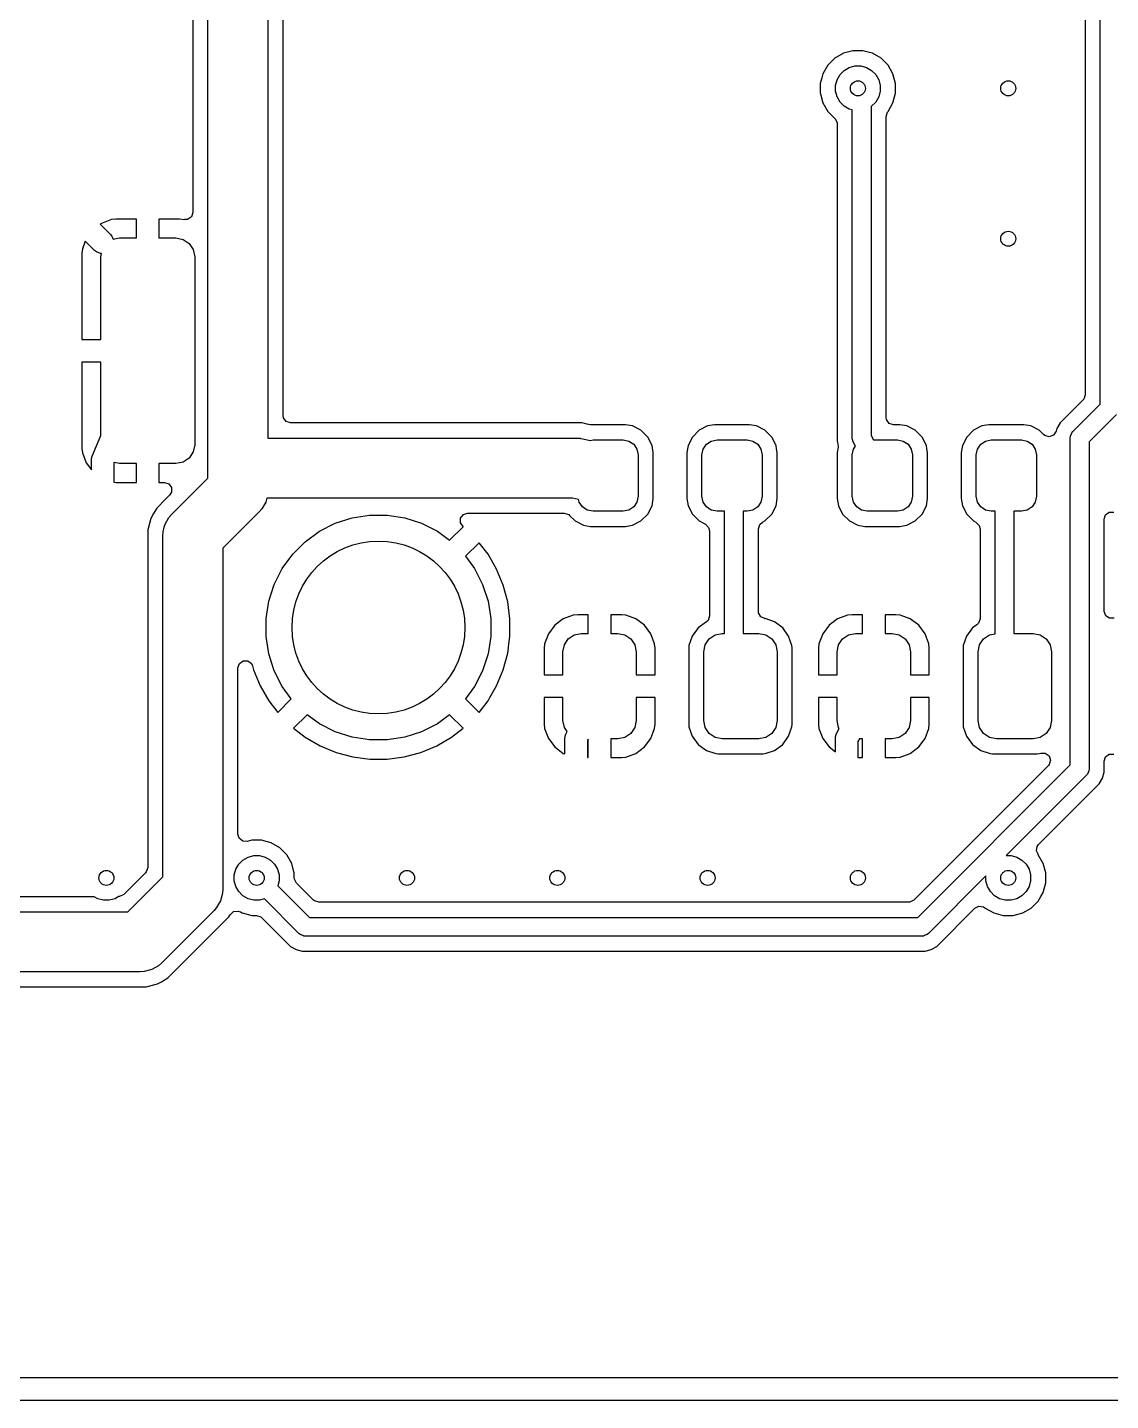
# Model space of a CAD drawing. Header units: millimetres. Extents: x 103.8 to 193.7, y -116.2 to -61.3.
# Drawn here: x 150.7 to 165.11, y -116.2 to -97.94 of the extents above; entities that cross this region are included whole.
import ezdxf

# ---------------------------------------------------------------- set-up
doc = ezdxf.new("R2010")
doc.units = ezdxf.units.MM
doc.layers.add('Edge.Cuts', color=254, linetype='CONTINUOUS', true_color=0xd0d2cd)
doc.layers.add('F.Cu', color=13, linetype='CONTINUOUS', true_color=0xc83434)

msp = doc.modelspace()

# ---------------------------------------------------------------- linework, layer by layer
at = {"layer": 'Edge.Cuts', "linetype": 'CONTINUOUS'}
msp.add_line((193.7, -116.2), (103.8, -116.2), dxfattribs=at)
at = {"layer": 'Edge.Cuts'}
msp.add_circle((155.37, -105.92), 1.15, dxfattribs=at)
at = {"layer": 'F.Cu', "linetype": 'CONTINUOUS'}
for p, q in [((164.975, -102.948223), (164.975, -95.751775)), ((164.7745, -95.875832), (164.7745, -102.824165)), ((153.1, -103.934314), (153.1, -97.099999)), ((153.9, -97.099999), (153.9, -103.4)), ((152.8995, -97.399499), (152.8995, -100.398958)), ((154.1005, -98.684108), (154.1005, -97.399499)), ((161.44269, -98.349496), (161.349496, -98.44269)), ((161.556809, -98.283609), (161.44269, -98.349496)), ((161.61284, -98.268596), (161.556809, -98.283609)), ((161.684108, -98.2495), (161.61284, -98.268596)), ((161.815892, -98.2495), (161.684108, -98.2495)), ((161.88716, -98.268596), (161.815892, -98.2495)), ((161.943191, -98.283609), (161.88716, -98.268596)), ((162.057309, -98.349496), (161.943189, -98.283609)), ((161.943189, -98.283609), (161.943191, -98.283609)), ((162.057311, -98.349498), (162.057309, -98.349496)), ((162.057314, -98.3495), (162.057311, -98.349498)), ((162.1505, -98.442686), (162.057314, -98.3495)), ((161.283609, -98.556809), (161.269821, -98.608268)), ((161.349496, -98.44269), (161.283609, -98.556809)), ((161.472836, -98.635195), (161.511994, -98.567372)), ((161.511994, -98.567372), (161.567372, -98.511994)), ((161.567372, -98.511994), (161.635195, -98.472836)), ((161.635195, -98.472836), (161.710842, -98.452567)), ((161.710842, -98.452567), (161.789158, -98.452567)), ((161.789158, -98.452567), (161.864805, -98.472836)), ((161.864805, -98.472836), (161.932628, -98.511994)), ((161.932628, -98.511994), (161.988006, -98.567372)), ((161.988006, -98.567372), (162.027164, -98.635195)), ((162.150501, -98.442688), (162.1505, -98.442686)), ((162.150503, -98.44269), (162.150501, -98.442688)), ((162.21639, -98.556809), (162.150503, -98.44269)), ((162.21639, -98.556811), (162.21639, -98.556809)), ((162.216392, -98.556814), (162.21639, -98.556811)), ((162.2505, -98.684108), (162.216392, -98.556814)), ((154.1005, -103.1005), (154.1005, -98.684108)), ((161.269821, -98.608268), (161.2495, -98.684108)), ((161.2495, -98.684108), (161.2495, -98.815892)), ((161.452567, -98.710842), (161.472836, -98.635195)), ((161.452567, -98.789158), (161.452567, -98.710842)), ((162.027164, -98.635195), (162.047433, -98.710842)), ((162.047433, -98.710842), (162.047433, -98.789158)), ((162.2505, -98.815892), (162.2505, -98.684108)), ((161.2495, -98.815892), (161.251175, -98.822143)), ((161.251175, -98.822143), (161.283609, -98.94319)), ((161.283609, -98.94319), (161.349496, -99.057309)), ((161.472836, -98.864805), (161.452567, -98.789158)), ((161.511994, -98.932628), (161.472836, -98.864805)), ((161.567372, -98.988006), (161.511994, -98.932628)), ((161.988006, -98.932628), (161.932628, -98.988006)), ((162.027164, -98.864805), (161.988006, -98.932628)), ((162.047433, -98.789158), (162.027164, -98.864805)), ((162.150503, -99.057309), (162.21639, -98.94319)), ((162.21639, -98.943188), (162.216392, -98.943186)), ((162.21639, -98.94319), (162.21639, -98.943188)), ((162.216392, -98.943186), (162.2505, -98.815892)), ((161.349496, -99.057309), (161.349498, -99.057311)), ((161.349498, -99.057311), (161.3495, -99.057314)), ((161.3495, -99.057314), (161.442686, -99.1505)), ((161.635195, -99.027164), (161.567372, -98.988006)), ((161.675, -99.037829), (161.635195, -99.027164)), ((161.675, -103.4), (161.675, -99.037829)), ((161.932628, -98.988006), (161.925, -98.99241)), ((161.925, -98.99241), (161.925, -103.367892)), ((162.1255, -99.123321), (162.144407, -99.06513)), ((162.1255, -103.1255), (162.1255, -99.123321)), ((162.144407, -99.06513), (162.146633, -99.062523)), ((162.146551, -99.06246), (162.150496, -99.057317)), ((162.146633, -99.062523), (162.146551, -99.06246)), ((162.150496, -99.057317), (162.1505, -99.057314)), ((162.1505, -99.057314), (162.150503, -99.057309)), ((161.442686, -99.1505), (161.442688, -99.150501)), ((161.442688, -99.150501), (161.445504, -99.153317)), ((161.445504, -99.153317), (161.473281, -99.207834)), ((161.473281, -99.207834), (161.4745, -99.223321)), ((161.4745, -99.223321), (161.4745, -103.395576)), ((152.8995, -100.398958), (152.880593, -100.457149)), ((151.682909, -100.546647), (151.669109, -100.556977)), ((151.669109, -100.556977), (151.806066, -100.693934)), ((151.682911, -100.546646), (151.682909, -100.546647)), ((151.817618, -100.496403), (151.682911, -100.546646)), ((151.817629, -100.496401), (151.817618, -100.496403)), ((151.877176, -100.49), (151.817629, -100.496401)), ((152.149999, -100.49), (151.877176, -100.49)), ((152.15, -100.490001), (152.149999, -100.49)), ((152.15, -100.74), (152.15, -100.490001)), ((152.450001, -100.49), (152.45, -100.490001)), ((152.45, -100.490001), (152.45, -100.74)), ((152.722824, -100.49), (152.450001, -100.49)), ((152.788534, -100.497064), (152.722824, -100.49)), ((152.788771, -100.494851), (152.788534, -100.497064)), ((152.831093, -100.493113), (152.788771, -100.494851)), ((152.880593, -100.457149), (152.831093, -100.493113)), ((151.469185, -100.781317), (151.431403, -100.882618)), ((151.593934, -100.906066), (151.469185, -100.781317)), ((151.806066, -100.693934), (151.824721, -100.716665)), ((151.824721, -100.716665), (151.841283, -100.756652)), ((151.841283, -100.756652), (151.925, -100.74)), ((151.925, -100.74), (152.15, -100.74)), ((152.45, -100.74), (152.675, -100.74)), ((152.675, -100.74), (152.770671, -100.75903)), ((152.770671, -100.75903), (152.851777, -100.813223)), ((151.431401, -100.882629), (151.425, -100.942175)), ((151.425, -100.942175), (151.425, -102.089999)), ((151.431403, -100.882618), (151.431401, -100.882629)), ((151.616665, -100.924721), (151.593934, -100.906066)), ((151.670737, -100.947118), (151.616665, -100.924721)), ((151.68353, -100.947118), (151.670737, -100.947118)), ((151.675, -100.99), (151.68353, -100.947118)), ((152.851777, -100.813223), (152.90597, -100.894329)), ((152.90597, -100.894329), (152.925, -100.99)), ((151.675, -102.09), (151.675, -100.99)), ((152.925, -100.99), (152.925, -103.49)), ((151.425, -102.089999), (151.425001, -102.09)), ((151.425001, -102.09), (151.675, -102.09)), ((151.425001, -102.39), (151.425, -102.390001)), ((151.425, -102.390001), (151.425, -103.537824)), ((151.675, -102.39), (151.425001, -102.39)), ((151.675, -103.366213), (151.675, -102.39)), ((164.745504, -102.894168), (164.439535, -103.200137)), ((164.611612, -103.311612), (164.975, -102.948223)), ((164.755593, -102.882356), (164.745504, -102.894168)), ((164.7745, -102.824165), (164.755593, -102.882356)), ((154.105345, -103.131093), (154.1005, -103.1005)), ((154.141309, -103.180593), (154.105345, -103.131093)), ((162.130345, -103.156093), (162.1255, -103.1255)), ((162.166309, -103.205593), (162.130345, -103.156093)), ((165.188388, -103.088389), (164.825, -103.451776)), ((154.1995, -103.1995), (154.141309, -103.180593)), ((157.989268, -103.1995), (154.1995, -103.1995)), ((157.992306, -103.199453), (157.989268, -103.1995)), ((157.993558, -103.199414), (157.992306, -103.199453)), ((158.060576, -103.197355), (157.993558, -103.199414)), ((158.067033, -103.198005), (158.060576, -103.197355)), ((158.067047, -103.197859), (158.067033, -103.198005)), ((158.072641, -103.198508), (158.067047, -103.197859)), ((158.072623, -103.198653), (158.072641, -103.198508)), ((158.079059, -103.1995), (158.072623, -103.198653)), ((158.145041, -103.217179), (158.079059, -103.1995)), ((158.147987, -103.21792), (158.145041, -103.217179)), ((158.165306, -103.221995), (158.147987, -103.21792)), ((158.189594, -103.223858), (158.165306, -103.221995)), ((158.189594, -103.224501), (158.189594, -103.223858)), ((158.656161, -103.2245), (158.189594, -103.224501)), ((158.656519, -103.2245), (158.656161, -103.2245)), ((158.656522, -103.2245), (158.656519, -103.2245)), ((158.750305, -103.239354), (158.656522, -103.2245)), ((158.863342, -103.29695), (158.750304, -103.239354)), ((158.750304, -103.239354), (158.750305, -103.239354)), ((158.95305, -103.386658), (158.863342, -103.29695)), ((159.636659, -103.296949), (159.546949, -103.386659)), ((159.749695, -103.239354), (159.636659, -103.296949)), ((159.7497, -103.239352), (159.749695, -103.239354)), ((159.843476, -103.224501), (159.7497, -103.239352)), ((159.843479, -103.2245), (159.843476, -103.224501)), ((160.306522, -103.2245), (159.843479, -103.2245)), ((160.400305, -103.239354), (160.306522, -103.2245)), ((160.513342, -103.29695), (160.400304, -103.239354)), ((160.400304, -103.239354), (160.400305, -103.239354)), ((160.60305, -103.386658), (160.513342, -103.29695)), ((162.2245, -103.2245), (162.166309, -103.205593)), ((162.306519, -103.2245), (162.2245, -103.2245)), ((162.306522, -103.2245), (162.306519, -103.2245)), ((162.400305, -103.239354), (162.306522, -103.2245)), ((162.513342, -103.29695), (162.400304, -103.239354)), ((162.400304, -103.239354), (162.400305, -103.239354)), ((162.60305, -103.386658), (162.513342, -103.29695)), ((163.286659, -103.296949), (163.196949, -103.386659)), ((163.399695, -103.239354), (163.286659, -103.296949)), ((163.3997, -103.239352), (163.399695, -103.239354)), ((163.493476, -103.224501), (163.3997, -103.239352)), ((163.493479, -103.2245), (163.493476, -103.224501)), ((163.956522, -103.2245), (163.493479, -103.2245)), ((164.050305, -103.239354), (163.956522, -103.2245)), ((164.163342, -103.29695), (164.050304, -103.239354)), ((164.050304, -103.239354), (164.050305, -103.239354)), ((164.221352, -103.35496), (164.163342, -103.29695)), ((164.386977, -103.310578), (164.353652, -103.361891)), ((164.396683, -103.274357), (164.386977, -103.310578)), ((164.439531, -103.200142), (164.396683, -103.274357)), ((164.439535, -103.200137), (164.439531, -103.200142)), ((164.577402, -103.375614), (164.596066, -103.330554)), ((164.596066, -103.330554), (164.596071, -103.330548)), ((164.596071, -103.330548), (164.611612, -103.311612)), ((151.561259, -103.642983), (151.675, -103.366213)), ((152.925, -103.49), (152.90597, -103.585671)), ((153.9, -103.4), (158, -103.4)), ((158, -103.4), (158.033606, -103.402202)), ((158.033606, -103.402202), (158.04001, -103.402006)), ((158.04001, -103.402006), (158.046075, -103.403019)), ((158.046075, -103.403019), (158.05221, -103.403422)), ((158.05221, -103.403422), (158.058396, -103.405079)), ((158.058396, -103.405079), (158.091616, -103.410633)), ((158.091616, -103.410633), (158.185807, -103.432795)), ((158.185807, -103.432795), (158.225, -103.425)), ((158.225, -103.425), (158.625, -103.425)), ((158.625, -103.425), (158.701537, -103.440224)), ((158.701537, -103.440224), (158.766421, -103.483579)), ((158.766421, -103.483579), (158.809776, -103.548463)), ((159.010646, -103.499696), (158.95305, -103.386658)), ((159.010646, -103.499698), (159.010646, -103.499696)), ((159.010647, -103.4997), (159.010646, -103.499698)), ((159.025498, -103.593475), (159.010647, -103.4997)), ((159.489354, -103.499695), (159.4745, -103.593477)), ((159.546949, -103.386659), (159.489354, -103.499695)), ((159.690224, -103.548463), (159.733579, -103.483579)), ((159.733579, -103.483579), (159.798463, -103.440224)), ((159.798463, -103.440224), (159.875, -103.425)), ((159.875, -103.425), (160.275, -103.425)), ((160.275, -103.425), (160.351537, -103.440224)), ((160.351537, -103.440224), (160.416421, -103.483579)), ((160.416421, -103.483579), (160.459776, -103.548463)), ((160.660646, -103.499696), (160.60305, -103.386658)), ((160.660646, -103.499698), (160.660646, -103.499696)), ((160.660647, -103.4997), (160.660646, -103.499698)), ((160.667705, -103.544266), (160.660647, -103.4997)), ((161.474479, -103.397628), (161.473681, -103.436088)), ((161.473681, -103.436088), (161.4739, -103.438064)), ((161.4739, -103.438064), (161.473922, -103.438467)), ((161.473922, -103.438467), (161.473924, -103.438481)), ((161.473924, -103.438481), (161.474167, -103.440489)), ((161.474167, -103.440489), (161.474238, -103.440866)), ((161.474238, -103.440866), (161.474498, -103.442846)), ((161.4745, -103.395576), (161.474479, -103.397628)), ((161.474498, -103.442846), (161.484048, -103.478489)), ((161.486201, -103.519595), (161.4745, -103.593476)), ((161.484048, -103.478489), (161.486201, -103.519595)), ((161.677402, -103.424386), (161.675, -103.4)), ((161.680062, -103.430808), (161.677402, -103.424386)), ((161.680826, -103.437715), (161.680062, -103.430808)), ((161.690473, -103.46024), (161.680826, -103.437715)), ((161.690224, -103.548463), (161.716975, -103.508426)), ((161.716975, -103.508426), (161.690473, -103.46024)), ((161.925, -103.367892), (161.956409, -103.425)), ((161.956409, -103.425), (162.275, -103.425)), ((162.275, -103.425), (162.351537, -103.440224)), ((162.351537, -103.440224), (162.416421, -103.483579)), ((162.416421, -103.483579), (162.459776, -103.548463)), ((162.660646, -103.499696), (162.60305, -103.386658)), ((162.660646, -103.499698), (162.660646, -103.499696)), ((162.660647, -103.4997), (162.660646, -103.499698)), ((162.667705, -103.544266), (162.660647, -103.4997)), ((163.139354, -103.499695), (163.1245, -103.593477)), ((163.196949, -103.386659), (163.139354, -103.499695)), ((163.340224, -103.548463), (163.383579, -103.483579)), ((163.383579, -103.483579), (163.448463, -103.440224)), ((163.448463, -103.440224), (163.525, -103.425)), ((163.525, -103.425), (163.925, -103.425)), ((163.925, -103.425), (164.001537, -103.440224)), ((164.001537, -103.440224), (164.066421, -103.483579)), ((164.066421, -103.483579), (164.109776, -103.548463)), ((164.237429, -103.367979), (164.221352, -103.35496)), ((164.29653, -103.383816), (164.237429, -103.367979)), ((164.353652, -103.361891), (164.29653, -103.383816)), ((164.575, -103.4), (164.577402, -103.375614)), ((164.575, -107.748223), (164.575, -103.4)), ((164.825, -103.451776), (164.825, -107.8)), ((151.425, -103.537824), (151.424999, -103.537824)), ((151.424999, -103.537824), (151.431401, -103.59737)), ((151.431401, -103.59737), (151.431403, -103.597381)), ((151.431403, -103.597381), (151.481646, -103.732088)), ((151.55, -103.7), (151.552802, -103.671547)), ((151.55, -103.823397), (151.55, -103.7)), ((151.552801, -103.671146), (151.552861, -103.670944)), ((151.552802, -103.671547), (151.552801, -103.671146)), ((151.552861, -103.670944), (151.552882, -103.670736)), ((151.552882, -103.670736), (151.553035, -103.670366)), ((151.553035, -103.670366), (151.561259, -103.642983)), ((152.851777, -103.666777), (152.770671, -103.72097)), ((152.90597, -103.585671), (152.851777, -103.666777)), ((158.809776, -103.548463), (158.825, -103.625)), ((158.825, -103.625), (158.825, -104.175)), ((159.025498, -103.593477), (159.025498, -103.593475)), ((159.025499, -103.593479), (159.025498, -103.593477)), ((159.025499, -103.889262), (159.025499, -103.593479)), ((159.4745, -103.593477), (159.4745, -104.20652)), ((159.675, -103.625), (159.690224, -103.548463)), ((159.675, -104.175), (159.675, -103.625)), ((160.459776, -103.548463), (160.475, -103.625)), ((160.475, -103.625), (160.475, -104.175)), ((160.675499, -103.593482), (160.667705, -103.544266)), ((160.6755, -104.206519), (160.675499, -103.593482)), ((161.4745, -103.593476), (161.4745, -104.20652)), ((161.675, -103.625), (161.690224, -103.548463)), ((161.675, -104.175), (161.675, -103.625)), ((162.459776, -103.548463), (162.475, -103.625)), ((162.475, -103.625), (162.475, -104.175)), ((162.675499, -103.593482), (162.667705, -103.544266)), ((162.6755, -104.206519), (162.675499, -103.593482)), ((163.1245, -103.593477), (163.1245, -104.20652)), ((163.325, -103.625), (163.340224, -103.548463)), ((163.325, -104.175), (163.325, -103.625)), ((164.109776, -103.548463), (164.125, -103.625)), ((164.125, -103.625), (164.125, -104.175)), ((151.481646, -103.732088), (151.481647, -103.73209)), ((151.481647, -103.73209), (151.55, -103.823397)), ((151.851724, -103.725424), (151.85, -103.72962)), ((151.85, -103.72962), (151.85, -103.987078)), ((151.925, -103.74), (151.851724, -103.725424)), ((152.15, -103.74), (151.925, -103.74)), ((152.15, -103.989999), (152.15, -103.74)), ((152.675, -103.74), (152.45, -103.74)), ((152.45, -103.74), (152.45, -103.989999)), ((152.770671, -103.72097), (152.675, -103.74)), ((159.025546, -103.892303), (159.025499, -103.889262)), ((159.027644, -103.960581), (159.025546, -103.892303)), ((151.85, -103.987078), (151.877176, -103.99)), ((151.877176, -103.99), (152.149999, -103.99)), ((152.149999, -103.99), (152.15, -103.989999)), ((152.45, -103.989999), (152.450001, -103.99)), ((152.450001, -103.99), (152.521756, -103.99)), ((152.521756, -103.99), (152.579947, -104.008907)), ((152.579947, -104.008907), (152.615911, -104.058407)), ((152.615911, -104.058407), (152.615911, -104.119593)), ((152.617157, -104.417157), (153.1, -103.934314)), ((159.025499, -103.981189), (159.02714, -103.967055)), ((159.0255, -104.206519), (159.025499, -103.981189)), ((159.026995, -103.967041), (159.027644, -103.960581)), ((159.02714, -103.967055), (159.026995, -103.967041)), ((152.531283, -104.219479), (152.419479, -104.331284)), ((152.531284, -104.21948), (152.531283, -104.219479)), ((152.59176, -104.159004), (152.531284, -104.21948)), ((152.615911, -104.119593), (152.59176, -104.159004)), ((153.869552, -104.253074), (153.817341, -104.343505)), ((153.883773, -104.2), (153.869552, -104.253074)), ((157.953574, -104.2), (153.883773, -104.2)), ((158.033723, -104.218858), (157.953574, -104.2)), ((158.040224, -104.251537), (158.033723, -104.218858)), ((158.083579, -104.316421), (158.040224, -104.251537)), ((158.809776, -104.251537), (158.766421, -104.316421)), ((158.825, -104.175), (158.809776, -104.251537)), ((159.010646, -104.300304), (159.0255, -104.206519)), ((159.4745, -104.20652), (159.474501, -104.206523)), ((159.474501, -104.206523), (159.489352, -104.300299)), ((159.690224, -104.251537), (159.675, -104.175)), ((159.733579, -104.316421), (159.690224, -104.251537)), ((160.459776, -104.251537), (160.416421, -104.316421)), ((160.475, -104.175), (160.459776, -104.251537)), ((160.660646, -104.300304), (160.6755, -104.206519)), ((161.4745, -104.20652), (161.474501, -104.206523)), ((161.474501, -104.206523), (161.489352, -104.300299)), ((161.690224, -104.251537), (161.675, -104.175)), ((161.733579, -104.316421), (161.690224, -104.251537)), ((162.459776, -104.251537), (162.416421, -104.316421)), ((162.475, -104.175), (162.459776, -104.251537)), ((162.660646, -104.300304), (162.6755, -104.206519)), ((163.1245, -104.20652), (163.124501, -104.206523)), ((163.124501, -104.206523), (163.139352, -104.300299)), ((163.340224, -104.251537), (163.325, -104.175)), ((163.383579, -104.316421), (163.340224, -104.251537)), ((164.109776, -104.251537), (164.066421, -104.316421)), ((164.125, -104.175), (164.109776, -104.251537)), ((152.37879, -104.40176), (152.340425, -104.468209)), ((152.419479, -104.331284), (152.37879, -104.40176)), ((152.582659, -104.456495), (152.617157, -104.417157)), ((153.782843, -104.382843), (153.3, -104.865686)), ((153.817341, -104.343505), (153.782843, -104.382843)), ((155.019832, -104.461445), (155.252311, -104.424624)), ((155.252311, -104.424624), (155.487689, -104.424624)), ((155.487689, -104.424624), (155.720168, -104.461445)), ((156.462761, -104.466453), (156.500008, -104.417911)), ((156.500008, -104.417911), (156.556082, -104.4005)), ((156.556082, -104.4005), (157.843101, -104.4005)), ((157.843101, -104.4005), (157.901292, -104.419407)), ((157.901292, -104.419407), (157.913098, -104.42949)), ((157.913098, -104.42949), (157.986658, -104.50305)), ((158.148463, -104.359776), (158.083579, -104.316421)), ((158.225, -104.375), (158.148463, -104.359776)), ((158.625, -104.375), (158.225, -104.375)), ((158.701537, -104.359776), (158.625, -104.375)), ((158.766421, -104.316421), (158.701537, -104.359776)), ((158.863342, -104.50305), (158.95305, -104.413342)), ((158.95305, -104.413342), (159.010646, -104.300304)), ((159.489352, -104.300299), (159.489354, -104.300304)), ((159.489354, -104.300304), (159.54695, -104.413342)), ((159.54695, -104.413342), (159.636658, -104.50305)), ((159.798463, -104.359776), (159.733579, -104.316421)), ((159.875, -104.375), (159.798463, -104.359776)), ((159.973594, -104.375), (159.875, -104.375)), ((159.975, -104.403122), (159.973594, -104.375)), ((159.975, -105.999999), (159.975, -104.403122)), ((160.275, -104.375), (160.223906, -104.375)), ((160.223906, -104.375), (160.224844, -104.393758)), ((160.224844, -104.393758), (160.224693, -104.396884)), ((160.224693, -104.396884), (160.225, -104.4)), ((160.225, -104.4), (160.225, -105.999999)), ((160.351537, -104.359776), (160.275, -104.375)), ((160.416421, -104.316421), (160.351537, -104.359776)), ((160.513342, -104.50305), (160.60305, -104.413342)), ((160.60305, -104.413342), (160.660646, -104.300304)), ((161.489352, -104.300299), (161.489354, -104.300304)), ((161.489354, -104.300304), (161.54695, -104.413342)), ((161.54695, -104.413342), (161.636658, -104.50305)), ((161.798463, -104.359776), (161.733579, -104.316421)), ((161.875, -104.375), (161.798463, -104.359776)), ((162.275, -104.375), (161.875, -104.375)), ((162.351537, -104.359776), (162.275, -104.375)), ((162.416421, -104.316421), (162.351537, -104.359776)), ((162.513342, -104.50305), (162.60305, -104.413342)), ((162.60305, -104.413342), (162.660646, -104.300304)), ((163.139352, -104.300299), (163.139354, -104.300304)), ((163.139354, -104.300304), (163.19695, -104.413342)), ((163.19695, -104.413342), (163.286658, -104.50305)), ((163.448463, -104.359776), (163.383579, -104.316421)), ((163.525, -104.375), (163.448463, -104.359776)), ((163.576094, -104.375), (163.525, -104.375)), ((163.575, -104.4), (163.575306, -104.396884)), ((163.575, -106), (163.575, -104.4)), ((163.575156, -104.393758), (163.576094, -104.375)), ((163.575306, -104.396884), (163.575156, -104.393758)), ((163.826406, -104.375), (163.825, -104.403122)), ((163.825, -104.403122), (163.825, -105.999999)), ((163.925, -104.375), (163.826406, -104.375)), ((164.001537, -104.359776), (163.925, -104.375)), ((164.066421, -104.316421), (164.001537, -104.359776)), ((165.0255, -104.480899), (165.044407, -104.422708)), ((165.044407, -104.422708), (165.093907, -104.386744)), ((165.093907, -104.386744), (165.155093, -104.386744)), ((152.340423, -104.468215), (152.299499, -104.620943)), ((152.299499, -104.620943), (152.299499, -104.620945)), ((152.299499, -104.620945), (152.299499, -104.787031)), ((152.340425, -104.468209), (152.340423, -104.468213)), ((152.340423, -104.468213), (152.340423, -104.468215)), ((152.503422, -104.64779), (152.519478, -104.587868)), ((152.519478, -104.587868), (152.530448, -104.546926)), ((152.530448, -104.546926), (152.582659, -104.456495)), ((154.586252, -104.64104), (154.795975, -104.534181)), ((154.795975, -104.534181), (155.019832, -104.461445)), ((155.720168, -104.461445), (155.944025, -104.534181)), ((155.944025, -104.534181), (156.153748, -104.64104)), ((156.317703, -104.76016), (156.498083, -104.579782)), ((156.461159, -104.527617), (156.462761, -104.466453)), ((156.495815, -104.578042), (156.461159, -104.527617)), ((156.498083, -104.579782), (156.495815, -104.578042)), ((157.986658, -104.50305), (158.099696, -104.560646)), ((158.099696, -104.560646), (158.193481, -104.5755)), ((158.193481, -104.5755), (158.656518, -104.575499)), ((158.656518, -104.575499), (158.65652, -104.575499)), ((158.65652, -104.575499), (158.656521, -104.575498)), ((158.656521, -104.575498), (158.725502, -104.564574)), ((158.725502, -104.564574), (158.750299, -104.560647)), ((158.750299, -104.560647), (158.750299, -104.560646)), ((158.750299, -104.560646), (158.750304, -104.560646)), ((158.750304, -104.560646), (158.863342, -104.50305)), ((159.636658, -104.50305), (159.720446, -104.545742)), ((159.720446, -104.545742), (159.76371, -104.589006)), ((159.76371, -104.589006), (159.7745, -104.633951)), ((160.4255, -104.608474), (160.444407, -104.550283)), ((160.4255, -105.70379), (160.4255, -104.608474)), ((160.444407, -104.550283), (160.479553, -104.520265)), ((160.479553, -104.520265), (160.513342, -104.50305)), ((161.636658, -104.50305), (161.749696, -104.560646)), ((161.749696, -104.560646), (161.843481, -104.5755)), ((161.843481, -104.5755), (162.306518, -104.575499)), ((162.306518, -104.575499), (162.30652, -104.575499)), ((162.30652, -104.575499), (162.306521, -104.575498)), ((162.306521, -104.575498), (162.375502, -104.564574)), ((162.375502, -104.564574), (162.400299, -104.560647)), ((162.400299, -104.560647), (162.400299, -104.560646)), ((162.400299, -104.560646), (162.400304, -104.560646)), ((162.400304, -104.560646), (162.513342, -104.50305)), ((163.286658, -104.50305), (163.320445, -104.520265)), ((163.320445, -104.520265), (163.363708, -104.563526)), ((163.363708, -104.563526), (163.3745, -104.608474)), ((163.3745, -104.608474), (163.3745, -105.803445)), ((165.0255, -105.702211), (165.0255, -104.480899)), ((152.299499, -104.787031), (152.2995, -104.787044)), ((152.2995, -104.787044), (152.2995, -109.110257)), ((152.5, -104.7), (152.503422, -104.64779)), ((152.5, -109.234314), (152.5, -104.7)), ((154.229391, -104.945828), (154.395828, -104.779391)), ((154.395828, -104.779391), (154.586252, -104.64104)), ((156.153748, -104.64104), (156.317703, -104.76016)), ((156.710215, -104.791915), (156.529836, -104.972293)), ((156.828194, -104.945667), (156.710215, -104.791915)), ((159.7745, -104.633951), (159.7745, -105.766543)), ((153.3, -104.865686), (153.3, -109.4)), ((154.09104, -105.136252), (154.229391, -104.945828)), ((156.529836, -104.972293), (156.64896, -105.136252)), ((156.942898, -105.144341), (156.828194, -104.945667)), ((153.984181, -105.345975), (154.09104, -105.136252)), ((156.64896, -105.136252), (156.755819, -105.345975)), ((157.03068, -105.356268), (156.942898, -105.144341)), ((153.911445, -105.569832), (153.984181, -105.345975)), ((156.755819, -105.345975), (156.828555, -105.569832)), ((157.030684, -105.356281), (157.03068, -105.356268)), ((157.090057, -105.577861), (157.030684, -105.356281)), ((153.874624, -105.802311), (153.911445, -105.569832)), ((156.828555, -105.569832), (156.865376, -105.802311)), ((157.090057, -105.577866), (157.090057, -105.577861)), ((157.119999, -105.805297), (157.090057, -105.577866)), ((160.427897, -105.725442), (160.4255, -105.70379)), ((165.025591, -105.70645), (165.0255, -105.702211)), ((165.046972, -105.763777), (165.025591, -105.70645)), ((153.874624, -106.037689), (153.874624, -105.802311)), ((156.865376, -105.802311), (156.865376, -106.037689)), ((157.12, -105.8053), (157.119999, -105.805297)), ((157.12, -106.0347), (157.12, -105.8053)), ((157.716023, -105.891028), (157.630938, -106.004688)), ((157.716029, -105.891022), (157.716023, -105.891028)), ((157.829689, -105.805937), (157.716029, -105.891022)), ((157.962711, -105.756323), (157.829689, -105.805937)), ((157.962722, -105.756321), (157.962711, -105.756323)), ((158.021531, -105.749999), (157.962722, -105.756321)), ((158.162499, -105.749999), (158.021531, -105.749999)), ((158.1625, -105.75), (158.162499, -105.749999)), ((158.1625, -105.999999), (158.1625, -105.75)), ((158.462501, -105.749999), (158.4625, -105.75)), ((158.4625, -105.75), (158.4625, -105.999999)), ((158.603469, -105.749999), (158.462501, -105.749999)), ((158.662277, -105.756321), (158.603469, -105.749999)), ((158.662288, -105.756323), (158.662277, -105.756321)), ((158.79531, -105.805937), (158.662288, -105.756323)), ((158.90897, -105.891022), (158.79531, -105.805937)), ((158.908976, -105.891028), (158.90897, -105.891022)), ((158.994061, -106.004688), (158.908976, -105.891028)), ((159.734289, -105.846197), (159.626075, -105.926064)), ((159.755593, -105.824734), (159.734289, -105.846197)), ((159.7745, -105.766543), (159.755593, -105.824734)), ((160.459073, -105.778089), (160.427897, -105.725442)), ((160.509171, -105.799734), (160.459073, -105.778089)), ((160.508889, -105.801028), (160.509171, -105.799734)), ((160.514771, -105.802312), (160.508889, -105.801028)), ((160.514774, -105.802313), (160.514771, -105.802312)), ((160.514776, -105.802313), (160.514774, -105.802313)), ((160.514777, -105.802314), (160.514776, -105.802313)), ((160.641175, -105.846542), (160.514777, -105.802314)), ((160.641176, -105.846543), (160.641175, -105.846542)), ((160.641179, -105.846544), (160.641176, -105.846543)), ((160.74893, -105.926069), (160.641179, -105.846544)), ((161.366023, -105.891028), (161.280938, -106.004688)), ((161.366029, -105.891022), (161.366023, -105.891028)), ((161.479689, -105.805937), (161.366029, -105.891022)), ((161.612711, -105.756323), (161.479689, -105.805937)), ((161.612722, -105.756321), (161.612711, -105.756323)), ((161.671531, -105.749999), (161.612722, -105.756321)), ((161.812499, -105.749999), (161.671531, -105.749999)), ((161.8125, -105.75), (161.812499, -105.749999)), ((161.8125, -105.999999), (161.8125, -105.75)), ((162.112501, -105.749999), (162.1125, -105.75)), ((162.1125, -105.75), (162.1125, -105.999999)), ((162.253469, -105.749999), (162.112501, -105.749999)), ((162.312277, -105.756321), (162.253469, -105.749999)), ((162.312288, -105.756323), (162.312277, -105.756321)), ((162.44531, -105.805937), (162.312288, -105.756323)), ((162.55897, -105.891022), (162.44531, -105.805937)), ((162.558976, -105.891028), (162.55897, -105.891022)), ((162.644061, -106.004688), (162.558976, -105.891028)), ((163.33429, -105.883099), (163.276072, -105.926067)), ((163.355593, -105.861636), (163.33429, -105.883099)), ((163.3745, -105.803445), (163.355593, -105.861636)), ((165.097966, -105.797589), (165.046972, -105.763777)), ((165.159096, -105.794969), (165.097966, -105.797589)), ((153.911445, -106.270168), (153.874624, -106.037689)), ((156.865376, -106.037689), (156.828555, -106.270168)), ((157.100745, -106.180954), (157.119999, -106.034701)), ((157.119999, -106.034701), (157.12, -106.0347)), ((157.630938, -106.004688), (157.581324, -106.13771)), ((157.843554, -106.15047), (157.896393, -106.071392)), ((157.896393, -106.071392), (157.975471, -106.018553)), ((157.975471, -106.018553), (158.06875, -105.999999)), ((158.06875, -105.999999), (158.1625, -105.999999)), ((158.4625, -105.999999), (158.55625, -105.999999)), ((158.55625, -105.999999), (158.649529, -106.018553)), ((158.649529, -106.018553), (158.728607, -106.071392)), ((158.728607, -106.071392), (158.781446, -106.15047)), ((159.043675, -106.13771), (158.994061, -106.004688)), ((159.546543, -106.033823), (159.502315, -106.160221)), ((159.626069, -105.92607), (159.546543, -106.033823)), ((159.626075, -105.926064), (159.626069, -105.92607)), ((159.718554, -106.15047), (159.771393, -106.071392)), ((159.771393, -106.071392), (159.850471, -106.018553)), ((159.850471, -106.018553), (159.94375, -105.999999)), ((159.94375, -105.999999), (159.975, -105.999999)), ((160.225, -105.999999), (160.43125, -105.999999)), ((160.43125, -105.999999), (160.524529, -106.018553)), ((160.524529, -106.018553), (160.603607, -106.071392)), ((160.603607, -106.071392), (160.656446, -106.15047)), ((160.828455, -106.03382), (160.74893, -105.926069)), ((160.872686, -106.160225), (160.828455, -106.03382)), ((161.280938, -106.004688), (161.231324, -106.13771)), ((161.493554, -106.15047), (161.546393, -106.071392)), ((161.546393, -106.071392), (161.625471, -106.018553)), ((161.625471, -106.018553), (161.71875, -105.999999)), ((161.71875, -105.999999), (161.8125, -105.999999)), ((162.1125, -105.999999), (162.20625, -105.999999)), ((162.20625, -105.999999), (162.299529, -106.018553)), ((162.299529, -106.018553), (162.378607, -106.071392)), ((162.378607, -106.071392), (162.431446, -106.15047)), ((162.693675, -106.13771), (162.644061, -106.004688)), ((163.196543, -106.033823), (163.152315, -106.160221)), ((163.276069, -105.92607), (163.196543, -106.033823)), ((163.276072, -105.926067), (163.276069, -105.92607)), ((163.368554, -106.15047), (163.421393, -106.071392)), ((163.421393, -106.071392), (163.500471, -106.018553)), ((163.500471, -106.018553), (163.57536, -106.003656)), ((163.57536, -106.003656), (163.575, -106)), ((163.825, -105.999999), (164.08125, -105.999999)), ((164.08125, -105.999999), (164.174529, -106.018553)), ((164.174529, -106.018553), (164.253607, -106.071392)), ((164.253607, -106.071392), (164.306446, -106.15047)), ((153.984181, -106.494025), (153.911445, -106.270168)), ((156.828555, -106.270168), (156.755819, -106.494025)), ((157.030684, -106.483718), (157.090057, -106.262138)), ((157.090057, -106.262133), (157.098694, -106.196529)), ((157.090057, -106.262138), (157.090057, -106.262133)), ((157.098694, -106.196529), (157.100745, -106.180954)), ((157.581322, -106.137721), (157.575, -106.196529)), ((157.575, -106.196529), (157.575, -106.549998)), ((157.581324, -106.13771), (157.581322, -106.137721)), ((157.825, -106.243749), (157.843554, -106.15047)), ((157.825, -106.549999), (157.825, -106.243749)), ((158.781446, -106.15047), (158.8, -106.243749)), ((158.8, -106.243749), (158.8, -106.549999)), ((159.043677, -106.137721), (159.043675, -106.13771)), ((159.05, -106.196529), (159.043677, -106.137721)), ((159.05, -106.549998), (159.05, -106.196529)), ((159.502313, -106.16023), (159.4995, -106.190225)), ((159.4995, -106.190225), (159.4995, -107.209772)), ((159.502315, -106.160221), (159.502313, -106.16023)), ((159.7, -106.243749), (159.718554, -106.15047)), ((159.7, -107.156249), (159.7, -106.243749)), ((160.656446, -106.15047), (160.675, -106.243749)), ((160.675, -106.243749), (160.675, -107.156249)), ((160.872686, -106.16023), (160.872686, -106.160225)), ((160.875499, -106.190225), (160.872686, -106.16023)), ((160.8755, -106.190229), (160.875499, -106.190225)), ((160.8755, -106.196529), (160.8755, -106.190229)), ((160.8755, -106.85), (160.8755, -106.196529)), ((161.231322, -106.137721), (161.225, -106.196529)), ((161.225, -106.196529), (161.225, -106.549998)), ((161.231324, -106.13771), (161.231322, -106.137721)), ((161.475, -106.243749), (161.493554, -106.15047)), ((161.475, -106.549999), (161.475, -106.243749)), ((162.431446, -106.15047), (162.45, -106.243749)), ((162.45, -106.243749), (162.45, -106.549999)), ((162.693677, -106.137721), (162.693675, -106.13771)), ((162.7, -106.196529), (162.693677, -106.137721)), ((162.7, -106.549998), (162.7, -106.196529)), ((163.152313, -106.16023), (163.1495, -106.190225)), ((163.1495, -106.190225), (163.1495, -107.209772)), ((163.152315, -106.160221), (163.152313, -106.16023)), ((163.35, -106.243749), (163.368554, -106.15047)), ((163.35, -107.156249), (163.35, -106.243749)), ((164.306446, -106.15047), (164.325, -106.243749)), ((164.325, -106.243749), (164.325, -107.156249)), ((153.5005, -106.45639), (153.519407, -106.398199)), ((153.519407, -106.398199), (153.568907, -106.362235)), ((153.568907, -106.362235), (153.630093, -106.362235)), ((153.630093, -106.362235), (153.679593, -106.398199)), ((153.679593, -106.398199), (153.695127, -106.430767)), ((153.695127, -106.430767), (153.709315, -106.483719)), ((153.5005, -108.669678), (153.5005, -106.45639)), ((153.709315, -106.483719), (153.709319, -106.483731)), ((153.709319, -106.483731), (153.797101, -106.695658)), ((154.09104, -106.703748), (153.984181, -106.494025)), ((156.755819, -106.494025), (156.64896, -106.703748)), ((156.942897, -106.695662), (157.03068, -106.483731)), ((157.03068, -106.483731), (157.030684, -106.483718)), ((157.575, -106.549998), (157.575001, -106.549999)), ((157.575001, -106.549999), (157.825, -106.549999)), ((158.8, -106.549999), (159.049999, -106.549999)), ((159.049999, -106.549999), (159.05, -106.549998)), ((161.225, -106.549998), (161.225001, -106.549999)), ((161.225001, -106.549999), (161.475, -106.549999)), ((162.45, -106.549999), (162.699999, -106.549999)), ((162.699999, -106.549999), (162.7, -106.549998)), ((153.797101, -106.695658), (153.911805, -106.894332)), ((154.210161, -106.867704), (154.09104, -106.703748)), ((156.64896, -106.703748), (156.529838, -106.867705)), ((156.85379, -106.85), (156.906046, -106.759492)), ((156.906046, -106.759492), (156.942897, -106.695662)), ((153.911805, -106.894332), (154.029783, -107.048083)), ((154.029783, -107.048083), (154.210161, -106.867704)), ((156.529838, -106.867705), (156.710216, -107.048083)), ((156.710216, -107.048083), (156.82819, -106.89434)), ((156.82819, -106.89434), (156.828195, -106.894332)), ((156.828195, -106.894332), (156.85379, -106.85)), ((157.575001, -106.849999), (157.575, -106.85)), ((157.575, -106.85), (157.575, -107.203468)), ((157.825, -106.849999), (157.575001, -106.849999)), ((157.825, -107.156249), (157.825, -106.849999)), ((159.049999, -106.849999), (158.8, -106.849999)), ((158.8, -106.849999), (158.8, -107.156249)), ((159.05, -106.85), (159.049999, -106.849999)), ((159.05, -107.203468), (159.05, -106.85)), ((160.8755, -107.209769), (160.8755, -106.85)), ((161.225001, -106.849999), (161.225, -106.85)), ((161.225, -106.85), (161.225, -107.203468)), ((161.475, -106.849999), (161.225001, -106.849999)), ((161.475, -107.156249), (161.475, -106.849999)), ((162.699999, -106.849999), (162.45, -106.849999)), ((162.45, -106.849999), (162.45, -107.156249)), ((162.7, -106.85), (162.699999, -106.849999)), ((162.7, -107.203468), (162.7, -106.85)), ((154.422293, -107.079837), (154.241915, -107.260216)), ((154.586252, -107.19896), (154.422293, -107.079837)), ((156.317705, -107.079838), (156.153748, -107.19896)), ((156.498083, -107.260216), (156.317705, -107.079838)), ((157.843554, -107.249528), (157.825, -107.156249)), ((158.8, -107.156249), (158.781446, -107.249528)), ((159.718554, -107.249528), (159.7, -107.156249)), ((160.675, -107.156249), (160.656446, -107.249528)), ((161.493554, -107.249528), (161.475, -107.156249)), ((162.45, -107.156249), (162.431446, -107.249528)), ((163.368554, -107.249528), (163.35, -107.156249)), ((164.325, -107.156249), (164.306446, -107.249528)), ((154.241915, -107.260216), (154.395667, -107.378194)), ((154.795975, -107.305819), (154.586252, -107.19896)), ((155.019832, -107.378555), (154.795975, -107.305819)), ((155.944025, -107.305819), (155.720168, -107.378555)), ((156.153748, -107.19896), (155.944025, -107.305819)), ((156.344342, -107.378188), (156.498083, -107.260216)), ((157.575, -107.203468), (157.581322, -107.262276)), ((157.581322, -107.262276), (157.581324, -107.262287)), ((157.581324, -107.262287), (157.630938, -107.395309)), ((157.879134, -107.302776), (157.843554, -107.249528)), ((157.853731, -107.366749), (157.863029, -107.338852)), ((157.863029, -107.338852), (157.879134, -107.302776)), ((158.728607, -107.328606), (158.649529, -107.381445)), ((158.781446, -107.249528), (158.728607, -107.328606)), ((158.994061, -107.395309), (159.043675, -107.262287)), ((159.043675, -107.262287), (159.043677, -107.262276)), ((159.043677, -107.262276), (159.05, -107.203468)), ((159.4995, -107.209772), (159.502313, -107.239767)), ((159.502313, -107.239767), (159.502315, -107.239776)), ((159.502315, -107.239776), (159.546543, -107.366174)), ((159.771393, -107.328606), (159.718554, -107.249528)), ((159.850471, -107.381445), (159.771393, -107.328606)), ((160.603607, -107.328606), (160.524529, -107.381445)), ((160.656446, -107.249528), (160.603607, -107.328606)), ((160.828455, -107.366178), (160.872686, -107.239773)), ((160.872686, -107.239773), (160.875499, -107.209771)), ((160.875499, -107.209771), (160.8755, -107.209769)), ((161.225, -107.203468), (161.231322, -107.262276)), ((161.231322, -107.262276), (161.231324, -107.262287)), ((161.231324, -107.262287), (161.280938, -107.395309)), ((161.452882, -107.370736), (161.455353, -107.364768)), ((161.455353, -107.364768), (161.455903, -107.358334)), ((161.455903, -107.358334), (161.466801, -107.331022)), ((161.466801, -107.331022), (161.502257, -107.262553)), ((161.502257, -107.262553), (161.493554, -107.249528)), ((162.378607, -107.328606), (162.299529, -107.381445)), ((162.431446, -107.249528), (162.378607, -107.328606)), ((162.644061, -107.395309), (162.693675, -107.262287)), ((162.693675, -107.262287), (162.693677, -107.262276)), ((162.693677, -107.262276), (162.7, -107.203468)), ((163.1495, -107.209772), (163.152313, -107.239767)), ((163.152313, -107.239767), (163.152315, -107.239776)), ((163.152315, -107.239776), (163.196543, -107.366174)), ((163.421393, -107.328606), (163.368554, -107.249528)), ((163.500471, -107.381445), (163.421393, -107.328606)), ((164.253607, -107.328606), (164.174529, -107.381445)), ((164.306446, -107.249528), (164.253607, -107.328606)), ((154.395667, -107.378194), (154.594341, -107.492898)), ((154.594341, -107.492898), (154.806268, -107.58068)), ((155.252311, -107.415376), (155.019832, -107.378555)), ((155.487689, -107.415376), (155.252311, -107.415376)), ((155.720168, -107.378555), (155.487689, -107.415376)), ((155.933731, -107.58068), (156.145658, -107.492898)), ((156.145658, -107.492898), (156.344342, -107.378188)), ((157.630938, -107.395309), (157.716023, -107.508969)), ((157.716023, -107.508969), (157.716029, -107.508975)), ((157.716029, -107.508975), (157.829689, -107.59406)), ((157.85, -107.4), (157.852882, -107.370736)), ((157.85, -107.601635), (157.85, -107.4)), ((157.852882, -107.370736), (157.853674, -107.368822)), ((157.853674, -107.368822), (157.853731, -107.366749)), ((158.1625, -107.403962), (158.15, -107.431962)), ((158.15, -107.431962), (158.15, -107.649999)), ((158.1625, -107.649998), (158.1625, -107.403962)), ((158.55625, -107.399999), (158.4625, -107.399999)), ((158.4625, -107.399999), (158.4625, -107.649998)), ((158.649529, -107.381445), (158.55625, -107.399999)), ((158.79531, -107.59406), (158.90897, -107.508975)), ((158.90897, -107.508975), (158.908976, -107.508969)), ((158.908976, -107.508969), (158.994061, -107.395309)), ((159.546543, -107.366174), (159.546544, -107.366175)), ((159.546544, -107.366175), (159.546545, -107.366178)), ((159.546545, -107.366178), (159.62607, -107.473929)), ((159.62607, -107.473929), (159.733821, -107.553454)), ((159.94375, -107.399999), (159.850471, -107.381445)), ((160.43125, -107.399999), (159.94375, -107.399999)), ((160.524529, -107.381445), (160.43125, -107.399999)), ((160.641179, -107.553454), (160.74893, -107.473929)), ((160.74893, -107.473929), (160.828455, -107.366178)), ((161.280938, -107.395309), (161.366023, -107.508969)), ((161.366023, -107.508969), (161.366029, -107.508975)), ((161.366029, -107.508975), (161.45, -107.571835)), ((161.45, -107.4), (161.452882, -107.370736)), ((161.45, -107.571835), (161.45, -107.4)), ((161.76892, -107.399999), (161.75, -107.436534)), ((161.75, -107.436534), (161.75, -107.649999)), ((161.8125, -107.399999), (161.76892, -107.399999)), ((161.8125, -107.649998), (161.8125, -107.399999)), ((162.20625, -107.399999), (162.1125, -107.399999)), ((162.1125, -107.399999), (162.1125, -107.649998)), ((162.299529, -107.381445), (162.20625, -107.399999)), ((162.44531, -107.59406), (162.55897, -107.508975)), ((162.55897, -107.508975), (162.558976, -107.508969)), ((162.558976, -107.508969), (162.644061, -107.395309)), ((163.196543, -107.366174), (163.196544, -107.366175)), ((163.196544, -107.366175), (163.196545, -107.366178)), ((163.196545, -107.366178), (163.27607, -107.473929)), ((163.27607, -107.473929), (163.383821, -107.553454)), ((163.59375, -107.399999), (163.500471, -107.381445)), ((164.08125, -107.399999), (163.59375, -107.399999)), ((164.174529, -107.381445), (164.08125, -107.399999)), ((154.806268, -107.58068), (154.806281, -107.580684)), ((154.806281, -107.580684), (155.027863, -107.640057)), ((155.027863, -107.640057), (155.255297, -107.669999)), ((155.255297, -107.669999), (155.2553, -107.67)), ((155.2553, -107.67), (155.4847, -107.67)), ((155.4847, -107.67), (155.484702, -107.669999)), ((155.484702, -107.669999), (155.712133, -107.640057)), ((155.712133, -107.640057), (155.712138, -107.640057)), ((155.712138, -107.640057), (155.933718, -107.580684)), ((155.933718, -107.580684), (155.933731, -107.58068)), ((157.829689, -107.59406), (157.85, -107.601635)), ((158.15, -107.649999), (158.162499, -107.649999)), ((158.162499, -107.649999), (158.1625, -107.649998)), ((158.4625, -107.649998), (158.462501, -107.649999)), ((158.462501, -107.649999), (158.603469, -107.649999)), ((158.603469, -107.649999), (158.662277, -107.643676)), ((158.662277, -107.643676), (158.662288, -107.643674)), ((158.662288, -107.643674), (158.79531, -107.59406)), ((159.733821, -107.553454), (159.860226, -107.597685)), ((159.860226, -107.597685), (159.890226, -107.600498)), ((159.890226, -107.600498), (159.89023, -107.600499)), ((159.89023, -107.600499), (159.890236, -107.600499)), ((159.890236, -107.600499), (160.48477, -107.600499)), ((160.48477, -107.600499), (160.484772, -107.600498)), ((160.484772, -107.600498), (160.514774, -107.597685)), ((160.514774, -107.597685), (160.641179, -107.553454)), ((161.75, -107.649999), (161.812499, -107.649999)), ((161.812499, -107.649999), (161.8125, -107.649998)), ((162.1125, -107.649998), (162.112501, -107.649999)), ((162.112501, -107.649999), (162.253469, -107.649999)), ((162.253469, -107.649999), (162.312277, -107.643676)), ((162.312277, -107.643676), (162.312288, -107.643674)), ((162.312288, -107.643674), (162.44531, -107.59406)), ((163.383821, -107.553454), (163.510226, -107.597685)), ((163.510226, -107.597685), (163.540226, -107.600498)), ((163.540226, -107.600498), (163.54023, -107.600499)), ((163.54023, -107.600499), (163.540236, -107.600499)), ((163.540236, -107.600499), (164.13477, -107.600499)), ((164.13477, -107.600499), (164.134772, -107.600498)), ((164.134772, -107.600498), (164.164774, -107.597685)), ((164.164774, -107.597685), (164.181792, -107.591729)), ((164.181792, -107.591729), (164.24296, -107.590355)), ((164.24296, -107.590355), (164.293256, -107.625197)), ((164.293256, -107.625197), (164.313466, -107.682948)), ((164.313466, -107.682948), (164.295871, -107.741549)), ((165.0255, -107.697786), (165.044407, -107.639595)), ((165.0255, -107.842853), (165.0255, -107.697786)), ((165.044407, -107.639595), (165.093907, -107.603631)), ((165.093907, -107.603631), (165.155093, -107.603631)), ((164.284495, -107.755177), (162.494169, -109.545504)), ((162.548224, -109.775), (164.575, -107.748223)), ((164.788388, -107.888389), (163.724209, -108.952567)), ((164.295871, -107.741549), (164.284495, -107.755177)), ((164.803933, -107.869447), (164.788388, -107.888389)), ((164.803934, -107.869446), (164.803933, -107.869447)), ((164.822598, -107.824386), (164.803934, -107.869446)), ((164.825, -107.8), (164.822598, -107.824386)), ((165.003318, -107.925638), (165.0255, -107.842853)), ((164.15407, -108.806255), (164.960465, -107.999862)), ((164.960465, -107.999862), (165.003317, -107.925639)), ((165.003317, -107.925639), (165.003318, -107.925638)), ((153.516471, -108.723597), (153.5005, -108.669678)), ((153.564021, -108.762102), (153.516471, -108.723597)), ((153.625122, -108.765305), (153.564021, -108.762102)), ((153.684108, -108.7495), (153.625122, -108.765305)), ((153.815892, -108.7495), (153.684108, -108.7495)), ((153.893799, -108.770375), (153.815892, -108.7495)), ((153.943191, -108.783609), (153.893799, -108.770375)), ((154.057309, -108.849496), (153.943189, -108.783609)), ((153.943189, -108.783609), (153.943191, -108.783609)), ((164.135867, -108.831311), (164.15407, -108.806255)), ((153.567372, -109.011994), (153.635195, -108.972836)), ((153.635195, -108.972836), (153.710842, -108.952567)), ((153.710842, -108.952567), (153.789158, -108.952567)), ((153.789158, -108.952567), (153.864805, -108.972836)), ((153.864805, -108.972836), (153.932628, -109.011994)), ((154.057311, -108.849498), (154.057309, -108.849496)), ((154.057314, -108.8495), (154.057311, -108.849498)), ((154.1505, -108.942686), (154.057314, -108.8495)), ((154.150501, -108.942688), (154.1505, -108.942686)), ((154.150503, -108.94269), (154.150501, -108.942688)), ((154.21639, -109.056809), (154.150503, -108.94269)), ((163.724209, -108.952567), (163.789158, -108.952567)), ((163.789158, -108.952567), (163.864805, -108.972836)), ((163.864805, -108.972836), (163.932628, -109.011994)), ((164.126296, -108.891743), (164.135867, -108.831311)), ((164.148764, -108.935841), (164.126296, -108.891743)), ((164.146551, -108.93754), (164.148764, -108.935841)), ((164.150503, -108.94269), (164.146551, -108.93754)), ((164.21639, -109.056809), (164.150503, -108.94269)), ((152.270504, -109.180261), (151.980261, -109.470504)), ((152.280593, -109.168448), (152.270504, -109.180261)), ((152.2995, -109.110257), (152.280593, -109.168448)), ((153.452567, -109.210842), (153.472836, -109.135195)), ((153.472836, -109.135195), (153.511994, -109.067372)), ((153.511994, -109.067372), (153.567372, -109.011994)), ((153.932628, -109.011994), (153.988006, -109.067372)), ((153.988006, -109.067372), (154.027164, -109.135195)), ((154.027164, -109.135195), (154.047433, -109.210842)), ((154.21639, -109.056811), (154.21639, -109.056809)), ((154.216392, -109.056814), (154.21639, -109.056811)), ((154.246304, -109.168448), (154.216392, -109.056814)), ((154.2505, -109.184109), (154.246304, -109.168448)), ((154.2505, -109.249165), (154.2505, -109.184109)), ((163.932628, -109.011994), (163.988006, -109.067372)), ((163.988006, -109.067372), (164.027164, -109.135195)), ((164.027164, -109.135195), (164.047433, -109.210842)), ((164.21639, -109.056811), (164.21639, -109.056809)), ((164.216392, -109.056814), (164.21639, -109.056811)), ((164.2505, -109.184108), (164.216392, -109.056814)), ((164.2505, -109.315892), (164.2505, -109.184108)), ((152.034314, -109.7), (152.5, -109.234314)), ((153.452567, -109.289158), (153.452567, -109.210842)), ((153.472836, -109.364805), (153.452567, -109.289158)), ((153.511994, -109.432628), (153.472836, -109.364805)), ((154.047433, -109.289158), (154.03021, -109.353434)), ((154.03021, -109.353434), (154.451776, -109.775)), ((154.047433, -109.210842), (154.047433, -109.289158)), ((154.251719, -109.264652), (154.2505, -109.249165)), ((154.279496, -109.319169), (154.251719, -109.264652)), ((154.505831, -109.545504), (154.279496, -109.319169)), ((163.452567, -109.224209), (162.688388, -109.988388)), ((163.452567, -109.289158), (163.452567, -109.224209)), ((163.472836, -109.364805), (163.452567, -109.289158)), ((163.511994, -109.432628), (163.472836, -109.364805)), ((164.027164, -109.364805), (163.988006, -109.432628)), ((164.047433, -109.289158), (164.027164, -109.364805)), ((164.047433, -109.210842), (164.047433, -109.289158)), ((164.216392, -109.443186), (164.2505, -109.315892)), ((151.58728, -109.4995), (150.330322, -109.4995)), ((151.635195, -109.527164), (151.58728, -109.4995)), ((151.710842, -109.547433), (151.635195, -109.527164)), ((151.789158, -109.547433), (151.710842, -109.547433)), ((151.864805, -109.527164), (151.789158, -109.547433)), ((151.913108, -109.499275), (151.864805, -109.527164)), ((151.925744, -109.498281), (151.913108, -109.499275)), ((151.980261, -109.470504), (151.925744, -109.498281)), ((153.269551, -109.553074), (153.217341, -109.643505)), ((153.269552, -109.553073), (153.269551, -109.553074)), ((153.296578, -109.45221), (153.269552, -109.553073)), ((153.3, -109.4), (153.296578, -109.45221)), ((153.567372, -109.488006), (153.511994, -109.432628)), ((153.635195, -109.527164), (153.567372, -109.488006)), ((153.710842, -109.547433), (153.635195, -109.527164)), ((153.789158, -109.547433), (153.710842, -109.547433)), ((153.853434, -109.53021), (153.789158, -109.547433)), ((154.311612, -109.988388), (153.853434, -109.53021)), ((154.517644, -109.555593), (154.505831, -109.545504)), ((154.575835, -109.5745), (154.517644, -109.555593)), ((162.494169, -109.545504), (162.439652, -109.573281)), ((163.567372, -109.488006), (163.511994, -109.432628)), ((163.635195, -109.527164), (163.567372, -109.488006)), ((163.710842, -109.547433), (163.635195, -109.527164)), ((163.789158, -109.547433), (163.710842, -109.547433)), ((163.864805, -109.527164), (163.789158, -109.547433)), ((163.932628, -109.488006), (163.864805, -109.527164)), ((163.988006, -109.432628), (163.932628, -109.488006)), ((164.1505, -109.557314), (164.184583, -109.498281)), ((164.184583, -109.498281), (164.21639, -109.44319)), ((164.21639, -109.443188), (164.216392, -109.443186)), ((164.21639, -109.44319), (164.21639, -109.443188)), ((135.465685, -109.7), (152.034314, -109.7)), ((153.182842, -109.682843), (152.482843, -110.382843)), ((153.217341, -109.643505), (153.182842, -109.682843)), ((153.38052, -109.768716), (153.397751, -109.738869)), ((153.397751, -109.738869), (153.443217, -109.697931)), ((153.443217, -109.697931), (153.504067, -109.691534)), ((153.504067, -109.691534), (153.532982, -109.702632)), ((153.532982, -109.702632), (153.556814, -109.716392)), ((153.556814, -109.716392), (153.684108, -109.7505)), ((162.424165, -109.5745), (154.575835, -109.5745)), ((162.439652, -109.573281), (162.424165, -109.5745)), ((162.799862, -110.160465), (163.306254, -109.654071)), ((163.306254, -109.654071), (163.360769, -109.626296)), ((163.360769, -109.626296), (163.421201, -109.635867)), ((163.421201, -109.635867), (163.436955, -109.647312)), ((163.436955, -109.647312), (163.43754, -109.646551)), ((163.43754, -109.646551), (163.44269, -109.650503)), ((163.44269, -109.650503), (163.55681, -109.71639)), ((163.55681, -109.71639), (163.556808, -109.71639)), ((163.556808, -109.71639), (163.556812, -109.716391)), ((163.556812, -109.716391), (163.556814, -109.716392)), ((163.556814, -109.716392), (163.684108, -109.7505)), ((163.815892, -109.7505), (163.943186, -109.716392)), ((163.943186, -109.716392), (163.943188, -109.71639)), ((163.943188, -109.71639), (163.94319, -109.71639)), ((163.94319, -109.71639), (164.057309, -109.650503)), ((164.057309, -109.650502), (164.057314, -109.6505)), ((164.057309, -109.650503), (164.057309, -109.650502)), ((164.057314, -109.6505), (164.1505, -109.557314)), ((152.680521, -110.468713), (153.268713, -109.880521)), ((153.268713, -109.880521), (153.268716, -109.88052)), ((153.268716, -109.88052), (153.38052, -109.768716)), ((153.684108, -109.7505), (153.749165, -109.7505)), ((153.749165, -109.7505), (153.807356, -109.769407)), ((153.807356, -109.769407), (153.819168, -109.779496)), ((153.819168, -109.779496), (154.200137, -110.160464)), ((154.451776, -109.775), (162.548224, -109.775)), ((163.684108, -109.7505), (163.68411, -109.7505)), ((163.68411, -109.7505), (163.81589, -109.7505)), ((163.81589, -109.7505), (163.815892, -109.7505)), ((154.330548, -110.003928), (154.311612, -109.988388)), ((154.330554, -110.003934), (154.330548, -110.003928)), ((154.362415, -110.017131), (154.330554, -110.003934)), ((154.375613, -110.022598), (154.362415, -110.017131)), ((154.375614, -110.022598), (154.375613, -110.022598)), ((154.4, -110.025), (154.375614, -110.022598)), ((162.6, -110.025), (154.4, -110.025)), ((162.624386, -110.022598), (162.6, -110.025)), ((162.624387, -110.022598), (162.624386, -110.022598)), ((162.637584, -110.017131), (162.624387, -110.022598)), ((162.669446, -110.003934), (162.637584, -110.017131)), ((162.669451, -110.003928), (162.669446, -110.003934)), ((162.688388, -109.988388), (162.669451, -110.003928)), ((154.200137, -110.160464), (154.200142, -110.160468)), ((154.200142, -110.160468), (154.274357, -110.203316)), ((154.274357, -110.203316), (154.274355, -110.203316)), ((154.274355, -110.203316), (154.274359, -110.203317)), ((154.274359, -110.203317), (154.274361, -110.203318)), ((154.274361, -110.203318), (154.357147, -110.2255)), ((154.357147, -110.2255), (154.357149, -110.2255)), ((154.357149, -110.2255), (162.642851, -110.2255)), ((162.642851, -110.2255), (162.642853, -110.2255)), ((162.642853, -110.2255), (162.725639, -110.203318)), ((162.725639, -110.203318), (162.725641, -110.203316)), ((162.725641, -110.203316), (162.725643, -110.203316)), ((162.725643, -110.203316), (162.799857, -110.160468)), ((162.799857, -110.160467), (162.799862, -110.160465)), ((162.799857, -110.160468), (162.799857, -110.160467)), ((152.353074, -110.469552), (152.25221, -110.496578)), ((152.443505, -110.417341), (152.353074, -110.469552)), ((152.482843, -110.382843), (152.443505, -110.417341)), ((152.568716, -110.58052), (152.68052, -110.468716)), ((152.68052, -110.468716), (152.680521, -110.468713)), ((152.2, -110.5), (135.3, -110.5)), ((152.25221, -110.496578), (152.2, -110.5)), ((152.431785, -110.659577), (152.481904, -110.630639)), ((152.481904, -110.630639), (152.568716, -110.58052)), ((135.220943, -110.7005), (152.114864, -110.7005)), ((152.114864, -110.7005), (152.11488, -110.700501)), ((152.11488, -110.700501), (152.120943, -110.700501)), ((152.120943, -110.700501), (152.279056, -110.700501)), ((152.279056, -110.700501), (152.279057, -110.700501)), ((152.279057, -110.700501), (152.431785, -110.659577)), ((193.3005, -115.8995), (104.1995, -115.8995))]:
    msp.add_line(p, q, dxfattribs=at)
at = {"layer": 'F.Cu'}
for centre, radius in [((161.75, -98.75), 0.1), ((161.75, -98.75), 0.1), ((163.75, -98.75), 0.1), ((163.75, -98.75), 0.1), ((163.75, -100.75), 0.1), ((163.75, -100.75), 0.1), ((155.37, -105.92), 1.15), ((155.37, -105.92), 1.15), ((151.75, -109.25), 0.1), ((151.75, -109.25), 0.1), ((153.75, -109.25), 0.1), ((153.75, -109.25), 0.1), ((155.75, -109.25), 0.1), ((155.75, -109.25), 0.1), ((157.75, -109.25), 0.1), ((157.75, -109.25), 0.1), ((159.75, -109.25), 0.1), ((159.75, -109.25), 0.1), ((161.75, -109.25), 0.1), ((161.75, -109.25), 0.1), ((163.75, -109.25), 0.1), ((163.75, -109.25), 0.1)]:
    msp.add_circle(centre, radius, dxfattribs=at)

doc.saveas('drawing.dxf')
